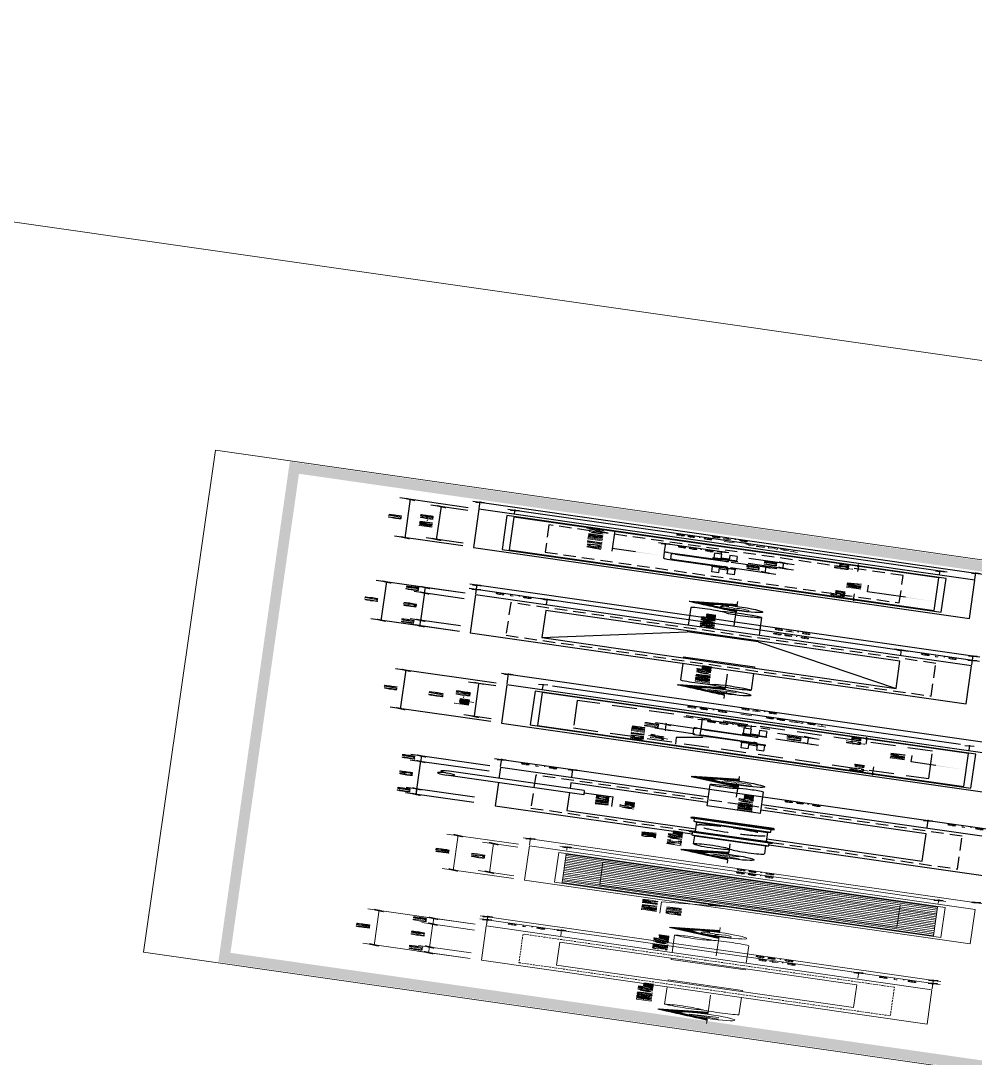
# Model space of a CAD drawing. Header units: millimetres. Extents: x -361192058 to 101130107379, y -14071650034 to 19218552450.
# Drawn here: x -134955 to -134428, y 42881 to 43453 of the extents above; entities that cross this region are included whole.
import ezdxf
from ezdxf.enums import TextEntityAlignment as Align

# ---------------------------------------------------------------- set-up
doc = ezdxf.new("R2010")
doc.units = ezdxf.units.MM
doc.header["$LTSCALE"] = 0.5
doc.linetypes.add('CENTER2', pattern=[28.575, 19.05, -3.175, 3.175, -3.175])
doc.linetypes.add('HIDDEN', pattern=[0.375, 0.25, -0.125])
for name, color, linetype in [('02', 2, 'Continuous'), ('DETALLHES_CAIXAS', 6, 'Continuous'), ('TXT_0', 7, 'Continuous'), ('TXT_1', 3, 'Continuous'), ('TXT_2', 6, 'Continuous')]:
    doc.layers.add(name, color=color, linetype=linetype)
doc.styles.add('ADITIVOCAD', font='ROMANS.shx')
doc.styles.add('ROMANS', font='romans', dxfattribs={"height": 0.1})
doc.styles.get("Standard").update_dxf_attribs({"font": 'txt.shx', "height": 0.12})

# ---------------------------------------------------------------- blocks, each defined once
blk = doc.blocks.new('*X233')
at = {"color": 0}
for p, q in [((101.5903, 65.4571), (101.9231, 65.79)), ((101.608, 65.4571), (101.9319, 65.7811)), ((101.6257, 65.4571), (101.9408, 65.7723)), ((101.6433, 65.4571), (101.9496, 65.7634)), ((101.661, 65.4571), (101.9585, 65.7546)), ((101.8472, 65.6257), (101.9673, 65.7458)), ((101.9444, 65.6399), (101.8572, 65.7271)), ((101.9661, 65.6359), (101.8661, 65.7359)), ((101.8744, 65.6352), (101.9761, 65.7369)), ((101.9925, 65.6272), (101.8749, 65.7448)), ((102.0352, 65.6022), (101.8837, 65.7536)), ((102.1979, 65.4571), (101.8926, 65.7625)), ((101.8965, 65.6396), (101.985, 65.7281)), ((102.2156, 65.4571), (101.9014, 65.7713)), ((102.2332, 65.4571), (101.9102, 65.7801)), ((102.2509, 65.4571), (101.9191, 65.789)), ((101.8274, 65.6155), (101.7865, 65.6564)), ((101.8388, 65.6217), (101.7954, 65.6652)), ((101.851, 65.6273), (101.8042, 65.674)), ((101.8638, 65.6321), (101.813, 65.6829)), ((101.8776, 65.636), (101.8219, 65.6917)), ((101.8923, 65.639), (101.8307, 65.7006)), ((101.9081, 65.6409), (101.8395, 65.7094)), ((101.9253, 65.6413), (101.8484, 65.7183)), ((101.9158, 65.6413), (101.9938, 65.7192)), ((101.9332, 65.641), (102.0026, 65.7104)), ((101.9492, 65.6393), (102.0115, 65.7015)), ((101.964, 65.6364), (102.0203, 65.6927)), ((101.9778, 65.6326), (102.0292, 65.6839)), ((101.9908, 65.6278), (102.038, 65.675)), ((102.003, 65.6224), (102.0468, 65.6662)), ((102.0145, 65.6162), (102.0557, 65.6573)), ((101.7586, 65.5429), (101.7158, 65.5856)), ((101.765, 65.5542), (101.7247, 65.5945)), ((101.7721, 65.5648), (101.7335, 65.6033)), ((101.7798, 65.5747), (101.7423, 65.6122)), ((101.7881, 65.5841), (101.7512, 65.621)), ((101.797, 65.5928), (101.76, 65.6298)), ((101.8065, 65.601), (101.7688, 65.6387)), ((101.8167, 65.6086), (101.7777, 65.6475)), ((102.0253, 65.6093), (102.0645, 65.6485)), ((102.0355, 65.6019), (102.0733, 65.6397)), ((102.0451, 65.5938), (102.0822, 65.6308)), ((102.0541, 65.5851), (102.091, 65.622)), ((102.0625, 65.5758), (102.0999, 65.6131)), ((102.0703, 65.5659), (102.1087, 65.6043)), ((102.0774, 65.5554), (102.1175, 65.5955)), ((102.0839, 65.5442), (102.1264, 65.5866)), ((101.7029, 65.4571), (101.6451, 65.5149)), ((101.7206, 65.4571), (101.654, 65.5238)), ((101.7374, 65.458), (101.6628, 65.5326)), ((101.7382, 65.4749), (101.6716, 65.5414)), ((101.6787, 65.4571), (101.753, 65.5315)), ((101.7404, 65.4904), (101.6805, 65.5503)), ((101.7436, 65.5048), (101.6893, 65.5591)), ((101.7478, 65.5183), (101.6981, 65.568)), ((101.7528, 65.531), (101.707, 65.5768)), ((102.1802, 65.4571), (102.0666, 65.5707)), ((102.0898, 65.5323), (102.1352, 65.5778)), ((102.1625, 65.4571), (102.0916, 65.5281)), ((102.0948, 65.5197), (102.144, 65.5689)), ((102.0991, 65.5063), (102.1529, 65.5601)), ((102.1025, 65.492), (102.1617, 65.5513)), ((102.1048, 65.4766), (102.1706, 65.5424)), ((102.1058, 65.46), (102.1794, 65.5336)), ((102.1206, 65.4571), (102.1882, 65.5247)), ((102.1383, 65.4571), (102.1971, 65.5159)), ((101.5968, 65.4571), (101.5921, 65.4619)), ((101.6145, 65.4571), (101.6009, 65.4707)), ((101.6322, 65.4571), (101.6098, 65.4796)), ((101.6499, 65.4571), (101.6186, 65.4884)), ((101.6675, 65.4571), (101.6274, 65.4972)), ((101.6852, 65.4571), (101.6363, 65.5061)), ((101.6964, 65.4571), (101.7435, 65.5043)), ((101.714, 65.4571), (101.7391, 65.4822)), ((101.7317, 65.4571), (101.7375, 65.4629)), ((102.1448, 65.4571), (102.1003, 65.5016)), ((102.1272, 65.4571), (102.1044, 65.4799)), ((102.1095, 65.4571), (102.1058, 65.4609)), ((102.156, 65.4571), (102.2059, 65.5071)), ((102.1737, 65.4571), (102.2147, 65.4982)), ((102.1913, 65.4571), (102.2236, 65.4894)), ((102.209, 65.4571), (102.2324, 65.4805)), ((102.2267, 65.4571), (102.2412, 65.4717)), ((102.2444, 65.4571), (102.2501, 65.4629))]:
    blk.add_line(p, q, dxfattribs=at)
blk = doc.blocks.new('ADS_DET_CG125L')
at = {"layer": 'DETALLHES_CAIXAS'}
for p, q in [((0.9894, 2.4707), (0.5654, 2.4707)), ((0.5654, 2.4707), (0.5654, 2.1934)), ((1.2654, 2.4707), (1.0644, 2.4707)), ((1.2654, 2.1782), (1.2654, 2.4707)), ((2.1094, 2.4281), (2.1094, 1.8281)), ((2.7094, 2.4281), (2.1094, 2.4281)), ((2.7094, 1.8281), (2.7094, 2.4281)), ((0.6654, 2.3707), (0.6654, 2.1894)), ((0.9894, 2.3707), (0.6654, 2.3707)), ((1.1654, 2.3707), (1.0644, 2.3707)), ((1.1654, 2.1782), (1.1654, 2.3707)), ((1.1654, 1.8707), (1.1654, 2.1032)), ((1.2654, 1.7707), (1.2654, 2.1032)), ((0.5654, 2.0854), (0.5654, 1.7707)), ((0.6654, 2.0894), (0.6654, 1.8707)), ((0.6654, 1.8707), (1.1654, 1.8707)), ((2.1094, 1.8281), (2.7094, 1.8281))]:
    blk.add_line(p, q, dxfattribs=at)
at = {"layer": 'TXT_0', "linetype": 'ByBlock'}
for p, q in [((2.0594, 2.4931), (2.0594, 2.6349)), ((2.7594, 2.4931), (2.7594, 2.6349)), ((2.0494, 2.6199), (2.7694, 2.6199)), ((0.5654, 2.5007), (0.5654, 2.5967)), ((0.6654, 2.5007), (0.6654, 2.5967)), ((0.6654, 2.5007), (0.6654, 2.5967)), ((1.1654, 2.4857), (1.1654, 2.5967)), ((1.1654, 2.4857), (1.1654, 2.5967)), ((1.2654, 2.4857), (1.2654, 2.5967)), ((0.5554, 2.5817), (0.6754, 2.5817)), ((0.6554, 2.5817), (1.1754, 2.5817)), ((1.1554, 2.5817), (1.2754, 2.5817)), ((2.1094, 2.4931), (2.1094, 2.5318)), ((2.7094, 2.4931), (2.7094, 2.5318)), ((2.1159, 2.5233), (2.1029, 2.5103)), ((2.1224, 2.5168), (2.6964, 2.5168)), ((2.7029, 2.5103), (2.7159, 2.5233)), ((2.9495, 1.7681), (2.9495, 2.4881)), ((1.2804, 2.4707), (1.4188, 2.4707)), ((1.4038, 2.3607), (1.4038, 2.4807)), ((2.7744, 2.4781), (2.9645, 2.4781)), ((2.7744, 2.4281), (2.8655, 2.4281)), ((2.857, 2.4216), (2.844, 2.4346)), ((2.8505, 1.8411), (2.8505, 2.4151)), ((1.2804, 2.3707), (1.4188, 2.3707)), ((1.2804, 2.3707), (1.4188, 2.3707)), ((1.4038, 1.8607), (1.4038, 2.3807)), ((2.3527, 2.2442), (2.3657, 2.2572)), ((2.3592, 2.2092), (2.3592, 2.2657)), ((2.4657, 2.2572), (2.4527, 2.2442)), ((2.4592, 2.2079), (2.4592, 2.2657)), ((2.3462, 2.2507), (2.3332, 2.2507)), ((2.3592, 2.2507), (2.4592, 2.2507)), ((2.4722, 2.2507), (2.4852, 2.2507)), ((2.6394, 2.2147), (2.6394, 2.2277)), ((2.4583, 2.2017), (2.6544, 2.2017)), ((2.6329, 2.2082), (2.6459, 2.1952)), ((2.6394, 2.1327), (2.6394, 2.2017)), ((2.6459, 2.1262), (2.6329, 2.1392)), ((2.6016, 2.1327), (2.6544, 2.1327)), ((2.6394, 2.1197), (2.6394, 2.1067)), ((2.4792, 2.0969), (2.4792, 2.0367)), ((2.5875, 2.0957), (2.5875, 2.0367)), ((2.4857, 2.0582), (2.4727, 2.0452)), ((2.4922, 2.0517), (2.5745, 2.0517)), ((2.581, 2.0452), (2.594, 2.0582)), ((2.6851, 1.9716), (2.6152, 1.9716)), ((2.6971, 1.9716), (2.6851, 1.9716)), ((2.7314, 1.9716), (2.7434, 1.9716)), ((2.0871, 1.9562), (2.0751, 1.9562)), ((2.1214, 1.9562), (2.2301, 1.9562)), ((2.2301, 1.9562), (2.2278, 1.9562)), ((1.4038, 1.7607), (1.4038, 1.8807)), ((1.2804, 1.8707), (1.4188, 1.8707)), ((1.2804, 1.8707), (1.4188, 1.8707)), ((2.844, 1.8346), (2.857, 1.8216)), ((2.7744, 1.8281), (2.8655, 1.8281))]:
    blk.add_line(p, q, dxfattribs=at)
at = {"layer": 'TXT_0'}
for p, q in [((0.5654, 2.5817), (0.6654, 2.5817)), ((0.9894, 2.3506), (0.9894, 2.544)), ((1.0644, 2.3506), (1.0644, 2.544)), ((2.0594, 2.4781), (2.0594, 1.7781)), ((2.7594, 2.4781), (2.0594, 2.4781)), ((2.7594, 1.7781), (2.7594, 2.4781)), ((2.0994, 2.4381), (2.0994, 1.8181)), ((2.7194, 2.4381), (2.0994, 2.4381)), ((2.7194, 1.8181), (2.7194, 2.4381)), ((1.0644, 2.3506), (0.9894, 2.3506)), ((1.025, 2.3506), (1.025, 2.3098)), ((0.851, 2.3097), (1.025, 2.3098)), ((2.2487, 2.2342), (2.1292, 2.2342)), ((2.3169, 2.1977), (2.2487, 2.2342)), ((2.3542, 2.2117), (2.4642, 2.2117)), ((2.3492, 2.2067), (2.3492, 2.1367)), ((2.3592, 2.1967), (2.3592, 2.1267)), ((2.3642, 2.2017), (2.4542, 2.2017)), ((2.4592, 2.1967), (2.4592, 2.1267)), ((2.4692, 2.2067), (2.4692, 2.1367)), ((0.5484, 2.1934), (0.5484, 2.0854)), ((0.7963, 2.1934), (0.7963, 2.0854)), ((1.1059, 2.1782), (1.4959, 2.1782)), ((1.1059, 2.1032), (1.1059, 2.1782)), ((2.3292, 2.1437), (2.3392, 2.1437)), ((2.3292, 2.1097), (2.3292, 2.1437)), ((2.3392, 2.1097), (2.3392, 2.1437)), ((2.4892, 2.1437), (2.4792, 2.1437)), ((2.4792, 2.1097), (2.4792, 2.1437)), ((2.4892, 2.1097), (2.4892, 2.1437)), ((2.3092, 2.1317), (2.3092, 2.1217)), ((2.3092, 2.1317), (2.3292, 2.1317)), ((2.3392, 2.1317), (2.3442, 2.1317)), ((2.4742, 2.1317), (2.4792, 2.1317)), ((2.5092, 2.1317), (2.4892, 2.1317)), ((2.5092, 2.1317), (2.5092, 2.1217)), ((2.3092, 2.1217), (2.3292, 2.1217)), ((2.3292, 2.1097), (2.3392, 2.1097)), ((2.3392, 2.1217), (2.3542, 2.1217)), ((2.4642, 2.1217), (2.4792, 2.1217)), ((2.4892, 2.1097), (2.4792, 2.1097)), ((2.5092, 2.1217), (2.4892, 2.1217)), ((1.1059, 2.1032), (1.4959, 2.1032)), ((2.4127, 1.8706), (2.4132, 1.9054)), ((2.4132, 1.9054), (2.5329, 1.9054)), ((2.0994, 1.8181), (2.7194, 1.8181))]:
    blk.add_line(p, q, dxfattribs=at)
at = {"layer": 'TXT_0', "linetype": 'HIDDEN', "ltscale": 0.5}
for p, q in [((0.6154, 2.4207), (0.6154, 1.8207)), ((1.2154, 2.4207), (0.6154, 2.4207)), ((1.2154, 1.8207), (1.2154, 2.4207)), ((0.6154, 1.8207), (1.2154, 1.8207))]:
    blk.add_line(p, q, dxfattribs=at)
at = {"layer": 'TXT_0', "linetype": 'HIDDEN'}
for p, q in [((2.1594, 2.3781), (2.1594, 1.8781)), ((2.6594, 2.3781), (2.1594, 2.3781)), ((2.6594, 1.8781), (2.6594, 2.3781)), ((2.229, 2.1327), (2.229, 2.1427)), ((2.229, 2.1427), (2.3292, 2.1427)), ((2.5875, 2.1427), (2.4892, 2.1427)), ((2.5875, 2.1327), (2.5875, 2.1427)), ((2.229, 2.1327), (2.3292, 2.1327)), ((2.5875, 2.1327), (2.4892, 2.1327)), ((2.229, 2.1107), (2.229, 2.1207)), ((2.229, 2.1207), (2.3292, 2.1207)), ((2.229, 2.1107), (2.3292, 2.1107)), ((2.5875, 2.1207), (2.4892, 2.1207)), ((2.5875, 2.1107), (2.4892, 2.1107)), ((2.5875, 2.1107), (2.5875, 2.1207)), ((2.1594, 1.8781), (2.6594, 1.8781))]:
    blk.add_line(p, q, dxfattribs=at)
at = {"layer": 'TXT_0', "linetype": 'ByBlock', "const_width": 0.00195}
for points in [[(2.0659, 2.6264), (2.0529, 2.6134)], [(2.7529, 2.6134), (2.7659, 2.6264)], [(0.5719, 2.5882), (0.5589, 2.5752)], [(0.6719, 2.5882), (0.6589, 2.5752)], [(0.6589, 2.5752), (0.6719, 2.5882)], [(1.1589, 2.5752), (1.1719, 2.5882)], [(1.1719, 2.5882), (1.1589, 2.5752)], [(1.2589, 2.5752), (1.2719, 2.5882)], [(2.956, 2.4716), (2.943, 2.4846)], [(1.4103, 2.4642), (1.3973, 2.4772)], [(1.4103, 2.3642), (1.3973, 2.3772)], [(1.3973, 2.3772), (1.4103, 2.3642)], [(1.3973, 1.8772), (1.4103, 1.8642)], [(1.4103, 1.8642), (1.3973, 1.8772)]]:
    blk.add_lwpolyline(points, dxfattribs=at)
at = {"layer": 'TXT_0'}
for points in [[(0.6059, 2.0806), (0.6069, 2.0806, 0.414214), (0.6114, 2.0851), (0.6114, 2.194, 0.414214), (0.6069, 2.1985), (0.6059, 2.1985, 0.414214), (0.6014, 2.194), (0.6014, 2.0851, 0.414214)], [(0.8538, 2.0806), (0.8548, 2.0806, 0.414214), (0.8593, 2.0851), (0.8593, 2.194, 0.414214), (0.8548, 2.1985), (0.8538, 2.1985, 0.414214), (0.8493, 2.194), (0.8493, 2.0851, 0.414214)]]:
    blk.add_lwpolyline(points, format="xyb", close=True, dxfattribs=at)
for points in [[(0.8593, 2.1964), (0.8733, 2.1964), (0.8733, 2.0824), (0.8593, 2.0824)], [(0.3915, 2.1894), (0.5383, 2.1894)], [(0.6014, 2.1934), (0.5484, 2.1934), (0.5383, 2.1894), (0.5383, 2.0894), (0.5484, 2.0854), (0.6014, 2.0854)], [(0.6114, 2.1914), (0.6204, 2.1914), (0.6204, 2.0874), (0.6114, 2.0874)], [(0.6204, 2.1894), (0.7861, 2.1894)], [(0.8493, 2.1934), (0.7963, 2.1934), (0.7861, 2.1894), (0.7861, 2.0894), (0.7963, 2.0854), (0.8493, 2.0854)], [(0.8593, 2.1914), (0.8683, 2.1914), (0.8683, 2.0874), (0.8593, 2.0874)], [(0.8593, 2.1864), (0.8633, 2.1864), (0.8633, 2.0924), (0.8593, 2.0924)], [(0.3915, 2.0894), (0.5383, 2.0894)], [(0.6204, 2.0894), (0.7901, 2.0894)]]:
    blk.add_lwpolyline(points, dxfattribs=at)
at = {"layer": 'TXT_0', "linetype": 'HIDDEN'}
blk.add_circle((0.7288, 2.1394), 0.05, dxfattribs=at)
at = {"layer": 'TXT_0'}
for centre, radius, start, end in [((1.0084, 2.5366), 0.0202, 23.2479, 160.1992), ((1.0087, 2.5542), 0.0218, 207.9019, 326.9301), ((1.0457, 2.5301), 0.0224, 33.0699, 146.9301), ((2.3542, 2.2067), 0.005, 90, 180), ((2.4642, 2.2067), 0.005, 360, 90), ((2.3642, 2.1967), 0.005, 90, 180), ((2.4542, 2.1967), 0.005, 0, 90), ((0.3924, 2.1635), 0.0259, 91.971, 261.4768), ((0.3796, 2.1642), 0.0279, 288.8635, 64.5843), ((1.5061, 2.1589), 0.0218, 117.9019, 236.9301), ((1.4885, 2.1592), 0.0202, 293.2479, 70.1992), ((1.482, 2.1219), 0.0224, 303.0699, 56.9301), ((0.3967, 2.114), 0.0251, 108.8635, 258.1185), ((2.3442, 2.1367), 0.005, 270, 0), ((2.3542, 2.1267), 0.005, 270, 0), ((2.4642, 2.1267), 0.005, 180, 270), ((2.4742, 2.1367), 0.005, 180, 270)]:
    blk.add_arc(centre, radius, start, end, dxfattribs=at)
for points in [[(2.3165, 2.2055), (2.31, 2.1939), (2.3481, 2.18)], [(2.4194, 1.8706), (2.4061, 1.8707), (2.4123, 1.8306)]]:
    blk.add_solid(points, dxfattribs=at)
at = {"layer": 'TXT_0', "linetype": 'ByBlock'}
for points in [[(2.6974, 1.9736), (2.6974, 1.9696), (2.7094, 1.9716)], [(2.7314, 1.9736), (2.7314, 1.9696), (2.7194, 1.9716)], [(2.0871, 1.9582), (2.0871, 1.9542), (2.0991, 1.9562)], [(2.1214, 1.9582), (2.1214, 1.9542), (2.1094, 1.9562)]]:
    blk.add_solid(points, dxfattribs=at)
at = {"layer": 'TXT_1'}
for p, q in [((0.1905, 2.1393), (0.2573, 2.2061)), ((0.2573, 2.2061), (0.3242, 2.1393)), ((1.5917, 2.2061), (1.5248, 2.1393)), ((0.1905, 2.1393), (0.2205, 2.1393)), ((0.2942, 2.1393), (0.3242, 2.1393)), ((1.5548, 2.1393), (1.5248, 2.1393)), ((1.6585, 2.1393), (1.6285, 2.1393))]:
    blk.add_line(p, q, dxfattribs=at)
for centre in [(0.2573, 2.1393), (1.5917, 2.1393)]:
    blk.add_circle(centre, 0.0368, dxfattribs=at)
at = {"layer": 'TXT_2', "linetype": 'CENTER2'}
for p, q in [((0.1905, 2.1393), (0.1336, 2.1393)), ((0.4847, 2.1393), (0.3242, 2.1393)), ((1.3367, 2.1393), (1.5248, 2.1393)), ((1.6585, 2.1393), (1.7154, 2.1393))]:
    blk.add_line(p, q, dxfattribs=at)
at = {"layer": 'TXT_1'}
for p, xscale, yscale, zscale in [((-20.127, -10.9522), 0.2000000000000028, 0.2000000000000028, 0.2000000000000028), ((21.976, -10.9522), -0.2000000000000028, 0.2, 0.2)]:
    blk.add_blockref('*X233', p, dxfattribs=dict(at, xscale=xscale, yscale=yscale, zscale=zscale))
at = {"layer": 'TXT_0', "style": 'ROMANS'}
for s, p in [('0.70', (2.3794, 2.6289)), ('0.10', (0.5854, 2.5907)), ('0.50', (0.8854, 2.5907)), ('0.10', (1.1854, 2.5907))]:
    blk.add_text(s, height=0.018, dxfattribs=at).set_placement(p)
at = {"layer": 'TXT_0', "linetype": 'ByBlock', "style": 'ROMANS'}
for s, p in [('0.70', (2.4094, 2.574)), ('Tampa - 0.60', (2.4094, 2.5368)), ('0.10', (2.4092, 2.2707)), ('0.10', (2.5334, 2.0717))]:
    blk.add_text(s, height=0.02, dxfattribs=at).set_placement(p, align=Align.MIDDLE_CENTER)
at = {"layer": 'TXT_0', "style": 'ROMANS'}
for s, p in [('0.10', (1.3948, 2.3907)), ('0.70', (2.9405, 2.0981)), ('0.50', (1.3948, 2.02)), ('0.10', (1.3948, 1.7907))]:
    blk.add_text(s, height=0.018, rotation=90, dxfattribs=at).set_placement(p)
for s, height, p in [('VENTILACAO', 0.018, (0.8528, 2.324)), ('%%C75mm', 0.02, (0.8549, 2.2885)), ('ALCA DE FERRO ', 0.018, (2.118, 2.2883)), (' 3/8"', 0.018, (2.1607, 2.2607)), ('SAIDA ', 0.02, (0.3955, 2.253)), ('P.V.C. %%C100mm', 0.02, (0.3212, 2.2164)), ('ENTRADA %%C75mm', 0.02, (1.112, 2.1256)), ('TAMPA', 0.02, (2.4272, 1.9251))]:
    blk.add_text(s, height=height, dxfattribs=at).set_placement(p, align=Align.MIDDLE_LEFT)
at = {"layer": 'TXT_0', "linetype": 'ByBlock', "style": 'ROMANS'}
for s, p in [('Tampa - 0.60', (2.8305, 2.1281)), ('0.08', (2.6194, 2.1672))]:
    blk.add_text(s, height=0.02, rotation=90, dxfattribs=at).set_placement(p, align=Align.MIDDLE_CENTER)
for p in [(2.6461, 1.9859), (2.1748, 1.9762)]:
    blk.add_text('0,5 cm', height=0.02, dxfattribs=at).set_placement(p, align=Align.MIDDLE)
at = {"layer": 'TXT_1', "style": 'ADITIVOCAD'}
for s, p in [('A', (0.2585, 2.1438)), ("B'", (1.594, 2.1415))]:
    blk.add_text(s, height=0.04, dxfattribs=at).set_placement(p, align=Align.MIDDLE)
blk = doc.blocks.new('*X135')
at = {"color": 0}
for p, q in [((101.5903, 65.4571), (101.9231, 65.79)), ((102.2509, 65.4571), (101.9191, 65.789)), ((101.608, 65.4571), (101.9319, 65.7811)), ((101.6257, 65.4571), (101.9408, 65.7723)), ((101.6433, 65.4571), (101.9496, 65.7634)), ((101.661, 65.4571), (101.9585, 65.7546)), ((101.8472, 65.6257), (101.9673, 65.7458)), ((101.9253, 65.6413), (101.8484, 65.7183)), ((101.9444, 65.6399), (101.8572, 65.7271)), ((101.9661, 65.6359), (101.8661, 65.7359)), ((101.8744, 65.6352), (101.9761, 65.7369)), ((101.9925, 65.6272), (101.8749, 65.7448)), ((102.0352, 65.6022), (101.8837, 65.7536)), ((102.1979, 65.4571), (101.8926, 65.7625)), ((101.8965, 65.6396), (101.985, 65.7281)), ((102.2156, 65.4571), (101.9014, 65.7713)), ((102.2332, 65.4571), (101.9102, 65.7801)), ((101.9158, 65.6413), (101.9938, 65.7192)), ((101.8167, 65.6086), (101.7777, 65.6475)), ((101.8274, 65.6155), (101.7865, 65.6564)), ((101.8388, 65.6217), (101.7954, 65.6652)), ((101.851, 65.6273), (101.8042, 65.674)), ((101.8638, 65.6321), (101.813, 65.6829)), ((101.8776, 65.636), (101.8219, 65.6917)), ((101.8923, 65.639), (101.8307, 65.7006)), ((101.9081, 65.6409), (101.8395, 65.7094)), ((101.9332, 65.641), (102.0026, 65.7104)), ((101.9492, 65.6393), (102.0115, 65.7015)), ((101.964, 65.6364), (102.0203, 65.6927)), ((101.9778, 65.6326), (102.0292, 65.6839)), ((101.9908, 65.6278), (102.038, 65.675)), ((102.003, 65.6224), (102.0468, 65.6662)), ((102.0145, 65.6162), (102.0557, 65.6573)), ((102.0253, 65.6093), (102.0645, 65.6485)), ((101.7528, 65.531), (101.707, 65.5768)), ((101.7586, 65.5429), (101.7158, 65.5856)), ((101.765, 65.5542), (101.7247, 65.5945)), ((101.7721, 65.5648), (101.7335, 65.6033)), ((101.7798, 65.5747), (101.7423, 65.6122)), ((101.7881, 65.5841), (101.7512, 65.621)), ((101.797, 65.5928), (101.76, 65.6298)), ((101.8065, 65.601), (101.7688, 65.6387)), ((102.0355, 65.6019), (102.0733, 65.6397)), ((102.0451, 65.5938), (102.0822, 65.6308)), ((102.0541, 65.5851), (102.091, 65.622)), ((102.0625, 65.5758), (102.0999, 65.6131)), ((102.1802, 65.4571), (102.0666, 65.5707)), ((102.0703, 65.5659), (102.1087, 65.6043)), ((102.0774, 65.5554), (102.1175, 65.5955)), ((102.0839, 65.5442), (102.1264, 65.5866)), ((102.0898, 65.5323), (102.1352, 65.5778)), ((101.6675, 65.4571), (101.6274, 65.4972)), ((101.6852, 65.4571), (101.6363, 65.5061)), ((101.7029, 65.4571), (101.6451, 65.5149)), ((101.7206, 65.4571), (101.654, 65.5238)), ((101.7374, 65.458), (101.6628, 65.5326)), ((101.7382, 65.4749), (101.6716, 65.5414)), ((101.6787, 65.4571), (101.753, 65.5315)), ((101.7404, 65.4904), (101.6805, 65.5503)), ((101.7436, 65.5048), (101.6893, 65.5591)), ((101.6964, 65.4571), (101.7435, 65.5043)), ((101.7478, 65.5183), (101.6981, 65.568)), ((102.1625, 65.4571), (102.0916, 65.5281)), ((102.0948, 65.5197), (102.144, 65.5689)), ((102.0991, 65.5063), (102.1529, 65.5601)), ((102.1448, 65.4571), (102.1003, 65.5016)), ((102.1025, 65.492), (102.1617, 65.5513)), ((102.1048, 65.4766), (102.1706, 65.5424)), ((102.1058, 65.46), (102.1794, 65.5336)), ((102.1206, 65.4571), (102.1882, 65.5247)), ((102.1383, 65.4571), (102.1971, 65.5159)), ((102.156, 65.4571), (102.2059, 65.5071)), ((102.1737, 65.4571), (102.2147, 65.4982)), ((101.5968, 65.4571), (101.5921, 65.4619)), ((101.6145, 65.4571), (101.6009, 65.4707)), ((101.6322, 65.4571), (101.6098, 65.4796)), ((101.6499, 65.4571), (101.6186, 65.4884)), ((101.714, 65.4571), (101.7391, 65.4822)), ((101.7317, 65.4571), (101.7375, 65.4629)), ((102.1272, 65.4571), (102.1044, 65.4799)), ((102.1095, 65.4571), (102.1058, 65.4609)), ((102.1913, 65.4571), (102.2236, 65.4894)), ((102.209, 65.4571), (102.2324, 65.4805)), ((102.2267, 65.4571), (102.2412, 65.4717)), ((102.2444, 65.4571), (102.2501, 65.4629))]:
    blk.add_line(p, q, dxfattribs=at)
blk = doc.blocks.new('ADS_DET_CP50')
at = {"layer": 'DETALLHES_CAIXAS'}
for p, q in [((0.5947, 2.6505), (0.5947, 1.9505)), ((1.2947, 2.6505), (0.5947, 2.6505)), ((1.2947, 1.9505), (1.2947, 2.6505)), ((2.1878, 2.6129), (2.1878, 2.0129)), ((2.7878, 2.6129), (2.1878, 2.6129)), ((2.7878, 2.0129), (2.7878, 2.6129)), ((0.6947, 2.5505), (0.6947, 2.0505)), ((1.1947, 2.5505), (0.6947, 2.5505)), ((1.1947, 2.0505), (1.1947, 2.5505)), ((0.6947, 2.0505), (1.1947, 2.0505)), ((2.1878, 2.0129), (2.7878, 2.0129)), ((0.5947, 1.9505), (1.2947, 1.9505))]:
    blk.add_line(p, q, dxfattribs=at)
at = {"layer": 'TXT_0', "linetype": 'ByBlock'}
for p, q in [((0.5947, 2.6655), (0.5947, 2.7909)), ((1.2947, 2.6655), (1.2947, 2.7909)), ((0.5847, 2.7759), (1.3047, 2.7759)), ((2.1378, 2.6779), (2.1378, 2.7744)), ((2.8378, 2.6779), (2.8378, 2.7744)), ((2.1278, 2.7594), (2.8478, 2.7594)), ((0.5947, 2.6655), (0.5947, 2.7363)), ((0.6947, 2.6655), (0.6947, 2.7363)), ((0.6947, 2.6655), (0.6947, 2.7363)), ((1.1947, 2.6655), (1.1947, 2.7363)), ((1.1947, 2.6655), (1.1947, 2.7363)), ((1.2947, 2.6655), (1.2947, 2.7363)), ((2.1878, 2.6779), (2.1878, 2.7303)), ((2.7878, 2.6779), (2.7878, 2.7303)), ((0.5847, 2.7213), (0.7047, 2.7213)), ((0.6847, 2.7213), (1.2047, 2.7213)), ((1.1847, 2.7213), (1.3047, 2.7213)), ((2.1778, 2.7153), (2.7978, 2.7153)), ((2.964, 1.9529), (2.964, 2.6729)), ((1.3907, 2.5405), (1.3907, 2.6605)), ((1.4684, 1.9405), (1.4684, 2.6605)), ((2.8528, 2.6629), (2.979, 2.6629)), ((1.3097, 2.6505), (1.4057, 2.6505)), ((1.3097, 2.6505), (1.4834, 2.6505)), ((2.9088, 2.0029), (2.9088, 2.6229)), ((2.8528, 2.6129), (2.9238, 2.6129)), ((1.3097, 2.5505), (1.4057, 2.5505)), ((1.3097, 2.5505), (1.4057, 2.5505)), ((1.3907, 2.0405), (1.3907, 2.5605)), ((2.6959, 2.3085), (2.6959, 2.4078)), ((2.5593, 2.3978), (2.7109, 2.3978)), ((2.6467, 2.3185), (2.7109, 2.3185)), ((2.4385, 2.3035), (2.4385, 2.2392)), ((2.5369, 2.3035), (2.5369, 2.2392)), ((2.5609, 2.28), (2.5609, 2.2157)), ((2.6559, 2.28), (2.6559, 2.2157)), ((2.4285, 2.2542), (2.5469, 2.2542)), ((2.5509, 2.2307), (2.6659, 2.2307)), ((2.1656, 2.1267), (2.1536, 2.1267)), ((2.1998, 2.1267), (2.2118, 2.1267)), ((2.2118, 2.1267), (2.2818, 2.1267)), ((2.7636, 2.1267), (2.6936, 2.1267)), ((2.7756, 2.1267), (2.7636, 2.1267)), ((2.8098, 2.1267), (2.8218, 2.1267)), ((1.3907, 1.9405), (1.3907, 2.0605)), ((1.3097, 2.0505), (1.4057, 2.0505)), ((1.3097, 2.0505), (1.4057, 2.0505)), ((2.8528, 2.0129), (2.9238, 2.0129)), ((2.8528, 1.9629), (2.979, 1.9629)), ((1.3097, 1.9505), (1.4057, 1.9505)), ((1.3097, 1.9505), (1.4834, 1.9505))]:
    blk.add_line(p, q, dxfattribs=at)
at = {"layer": 'TXT_0'}
for p, q in [((2.1378, 2.6629), (2.1378, 1.9629)), ((2.8378, 2.6629), (2.1378, 2.6629)), ((2.8378, 1.9629), (2.8378, 2.6629)), ((2.1778, 2.6229), (2.1778, 2.0029)), ((2.7978, 2.6229), (2.1778, 2.6229)), ((2.7978, 2.0029), (2.7978, 2.6229)), ((0.6947, 2.5505), (1.1747, 2.3505)), ((2.8057, 2.4707), (2.4262, 2.4707)), ((2.4771, 2.438), (2.4777, 2.4707)), ((2.4278, 2.3925), (2.4278, 2.3225)), ((2.4328, 2.3975), (2.5428, 2.3975)), ((2.5478, 2.3925), (2.5478, 2.3225)), ((2.4378, 2.3825), (2.4378, 2.3125)), ((2.4428, 2.3875), (2.5328, 2.3875)), ((2.5378, 2.3825), (2.5378, 2.3125)), ((0.5947, 2.3505), (0.2904, 2.3505)), ((0.7147, 2.3505), (0.6947, 2.3505)), ((0.7147, 2.3505), (0.7147, 2.2505)), ((1.1747, 2.2505), (1.1747, 2.3505)), ((1.1947, 2.3505), (1.1747, 2.3505)), ((1.621, 2.3505), (1.2947, 2.3505)), ((2.4078, 2.3295), (2.4178, 2.3295)), ((2.4078, 2.2955), (2.4078, 2.3295)), ((2.4178, 2.2955), (2.4178, 2.3295)), ((2.5678, 2.3295), (2.5578, 2.3295)), ((2.5578, 2.2955), (2.5578, 2.3295)), ((2.5678, 2.2955), (2.5678, 2.3295)), ((2.3878, 2.3175), (2.4078, 2.3175)), ((2.3878, 2.3175), (2.3878, 2.3075)), ((2.3878, 2.3075), (2.4078, 2.3075)), ((2.4178, 2.3175), (2.4228, 2.3175)), ((2.4178, 2.3075), (2.4328, 2.3075)), ((2.5428, 2.3075), (2.5578, 2.3075)), ((2.5528, 2.3175), (2.5578, 2.3175)), ((2.5878, 2.3175), (2.5678, 2.3175)), ((2.5878, 2.3075), (2.5678, 2.3075)), ((2.5878, 2.3175), (2.5878, 2.3075)), ((2.4078, 2.2955), (2.4178, 2.2955)), ((2.5678, 2.2955), (2.5578, 2.2955)), ((0.5947, 2.2505), (0.2904, 2.2505)), ((1.1747, 2.2505), (0.6947, 2.0505)), ((0.7147, 2.2505), (0.6947, 2.2505)), ((0.7147, 2.2505), (0.6947, 2.2505)), ((1.1947, 2.2505), (1.1747, 2.2505)), ((1.1947, 2.2505), (1.1747, 2.2505)), ((1.4947, 2.2505), (1.2947, 2.2505)), ((1.621, 2.2505), (1.2947, 2.2505)), ((2.3534, 2.0554), (2.354, 2.1091)), ((2.354, 2.1091), (2.4736, 2.1091)), ((2.1778, 2.0029), (2.7978, 2.0029)), ((2.1378, 1.9629), (2.8378, 1.9629))]:
    blk.add_line(p, q, dxfattribs=at)
at = {"layer": 'TXT_0', "linetype": 'HIDDEN', "ltscale": 0.5}
for p, q in [((0.6447, 2.6005), (0.6447, 2.0005)), ((1.2447, 2.6005), (0.6447, 2.6005)), ((1.2447, 2.0005), (1.2447, 2.6005)), ((2.2378, 2.5629), (2.2378, 2.0629)), ((2.7378, 2.5629), (2.2378, 2.5629)), ((2.7378, 2.0629), (2.7378, 2.5629)), ((2.2378, 2.0629), (2.7378, 2.0629)), ((0.6447, 2.0005), (1.2447, 2.0005))]:
    blk.add_line(p, q, dxfattribs=at)
at = {"layer": 'TXT_0', "linetype": 'HIDDEN'}
for p, q in [((2.3145, 2.3285), (2.4078, 2.3285)), ((2.3145, 2.3185), (2.3145, 2.3285)), ((2.3145, 2.3185), (2.4078, 2.3185)), ((2.6559, 2.3285), (2.5678, 2.3285)), ((2.6559, 2.3185), (2.5678, 2.3185)), ((2.6559, 2.3185), (2.6559, 2.3285)), ((2.3145, 2.3065), (2.4078, 2.3065)), ((2.3145, 2.2965), (2.3145, 2.3065)), ((2.6559, 2.3065), (2.5678, 2.3065)), ((2.6559, 2.2965), (2.6559, 2.3065)), ((2.3145, 2.2965), (2.4078, 2.2965)), ((2.6559, 2.2965), (2.5678, 2.2965))]:
    blk.add_line(p, q, dxfattribs=at)
at = {"layer": 'TXT_0', "linetype": 'ByBlock', "const_width": 0.00195}
for points in [[(0.6012, 2.7824), (0.5882, 2.7694)], [(1.2882, 2.7694), (1.3012, 2.7824)], [(2.1443, 2.7659), (2.1313, 2.7529)], [(2.8313, 2.7529), (2.8443, 2.7659)], [(0.6012, 2.7278), (0.5882, 2.7148)], [(0.7012, 2.7278), (0.6882, 2.7148)], [(0.6882, 2.7148), (0.7012, 2.7278)], [(1.2012, 2.7278), (1.1882, 2.7148)], [(1.1882, 2.7148), (1.2012, 2.7278)], [(1.2882, 2.7148), (1.3012, 2.7278)], [(2.1943, 2.7218), (2.1813, 2.7088)], [(2.7813, 2.7088), (2.7943, 2.7218)], [(2.9705, 2.6564), (2.9575, 2.6694)], [(1.3972, 2.644), (1.3842, 2.657)], [(1.4749, 2.644), (1.4619, 2.657)], [(2.9153, 2.6064), (2.9023, 2.6194)], [(1.3972, 2.544), (1.3842, 2.557)], [(1.3842, 2.557), (1.3972, 2.544)], [(2.7024, 2.3913), (2.6894, 2.4043)], [(2.6894, 2.325), (2.7024, 2.312)], [(2.445, 2.2607), (2.432, 2.2477)], [(2.5304, 2.2477), (2.5434, 2.2607)], [(2.5674, 2.2372), (2.5544, 2.2242)], [(2.6494, 2.2242), (2.6624, 2.2372)], [(1.3972, 2.044), (1.3842, 2.057)], [(1.3842, 2.057), (1.3972, 2.044)], [(2.9023, 2.0194), (2.9153, 2.0064)], [(1.3842, 1.957), (1.3972, 1.944)], [(1.4619, 1.957), (1.4749, 1.944)], [(2.9575, 1.9694), (2.9705, 1.9564)]]:
    blk.add_lwpolyline(points, dxfattribs=at)
at = {"layer": 'TXT_0'}
for centre, radius, start, end in [((2.4328, 2.3925), 0.005, 90, 180), ((2.5428, 2.3925), 0.005, 360, 90), ((2.4428, 2.3825), 0.005, 90, 180), ((2.5328, 2.3825), 0.005, 0, 90), ((0.3106, 2.3286), 0.0298, 132.6603, 251.2033), ((1.6021, 2.3279), 0.0295, 290.4466, 49.9922), ((2.4228, 2.3225), 0.005, 270, 0), ((2.5528, 2.3225), 0.005, 180, 270), ((0.3133, 2.2801), 0.0374, 130.9913, 232.2116), ((1.5919, 2.2812), 0.0423, 313.4644, 40.1693), ((2.4328, 2.3125), 0.005, 270, 0), ((2.5428, 2.3125), 0.005, 180, 270), ((0.2647, 2.282), 0.0407, 309.1833, 26.8075), ((1.6342, 2.2784), 0.0309, 134.9178, 244.8159)]:
    blk.add_arc(centre, radius, start, end, dxfattribs=at)
for points in [[(2.4838, 2.4379), (2.4705, 2.438), (2.4768, 2.398)], [(2.3601, 2.0554), (2.3468, 2.0555), (2.3531, 2.0154)]]:
    blk.add_solid(points, dxfattribs=at)
at = {"layer": 'TXT_0', "linetype": 'ByBlock'}
for points in [[(2.1656, 2.1287), (2.1656, 2.1247), (2.1776, 2.1267)], [(2.1998, 2.1287), (2.1998, 2.1247), (2.1878, 2.1267)], [(2.7758, 2.1287), (2.7758, 2.1247), (2.7878, 2.1267)], [(2.8098, 2.1287), (2.8098, 2.1247), (2.7978, 2.1267)]]:
    blk.add_solid(points, dxfattribs=at)
at = {"layer": 'TXT_1'}
for p, q in [((0.1284, 2.2867), (0.1952, 2.3536)), ((0.1952, 2.3536), (0.2621, 2.2867)), ((1.7879, 2.2867), (1.721, 2.3536)), ((0.1284, 2.2867), (0.1584, 2.2867)), ((0.2321, 2.2867), (0.2621, 2.2867)), ((1.6842, 2.2867), (1.6542, 2.2867)), ((1.7879, 2.2867), (1.7579, 2.2867))]:
    blk.add_line(p, q, dxfattribs=at)
for centre in [(0.1952, 2.2867), (1.721, 2.2867)]:
    blk.add_circle(centre, 0.0368, dxfattribs=at)
at = {"layer": 'TXT_2', "linetype": 'CENTER2'}
for p, q in [((0.1284, 2.2867), (0.0715, 2.2867)), ((0.5178, 2.2867), (0.2621, 2.2867)), ((1.3984, 2.2867), (1.6542, 2.2867)), ((1.7879, 2.2867), (1.8447, 2.2867))]:
    blk.add_line(p, q, dxfattribs=at)
at = {"layer": 'TXT_1'}
for p, xscale, yscale, zscale in [((-20.1891, -10.8047), 0.1999999999999993, 0.1999999999999993, 0.1999999999999993), ((22.1053, -10.8047), -0.1999999999999993, 0.2, 0.2)]:
    blk.add_blockref('*X135', p, dxfattribs=dict(at, xscale=xscale, yscale=yscale, zscale=zscale))
at = {"layer": 'TXT_0', "style": 'ROMANS'}
for s, p in [('0.70', (0.9147, 2.7849)), ('0.70', (2.4578, 2.7684)), ('0.10', (0.6147, 2.7303)), ('0.50', (0.9147, 2.7303)), ('0.10', (1.2147, 2.7303)), ('TAMPA - 0.60', (2.388, 2.7243)), ('0.10', (2.4577, 2.2632)), ('0.10', (2.5784, 2.2397))]:
    blk.add_text(s, height=0.018, dxfattribs=at).set_placement(p)
for s, p in [('0.10', (1.3817, 2.5705)), ('0.08', (2.6869, 2.3282)), ('TAMPA - 0.60', (2.8998, 2.213)), ('0.70', (2.955, 2.2829)), ('0.50', (1.3717, 2.179)), ('0.70', (1.4555, 2.1779)), ('0.10', (1.3817, 1.9705))]:
    blk.add_text(s, height=0.018, rotation=90, dxfattribs=at).set_placement(p)
for s, p in [('ALCA DE FERRO %%C3/8"', (2.4301, 2.4962)), ('SAIDA %%C100mm', (1.2972, 2.324)), ('ENTRADA %%C100mm', (0.3047, 2.3198)), ('TAMPA', (2.3742, 2.1289))]:
    blk.add_text(s, height=0.02, dxfattribs=at).set_placement(p, align=Align.MIDDLE_LEFT)
at = {"layer": 'TXT_0', "linetype": 'ByBlock', "style": 'ROMANS'}
for p in [(2.2513, 2.1467), (2.7476, 2.1467)]:
    blk.add_text('0,5cm', height=0.02, dxfattribs=at).set_placement(p, align=Align.MIDDLE)
at = {"layer": 'TXT_1', "style": 'ADITIVOCAD'}
for s, p in [('A', (0.1911, 2.291)), ("B'", (1.7178, 2.2894))]:
    blk.add_text(s, height=0.04, dxfattribs=at).set_placement(p, align=Align.MIDDLE)
blk = doc.blocks.new('*X1220')
at = {"color": 0}
for p, q in [((101.5903, 65.4571), (101.9231, 65.79)), ((102.2509, 65.4571), (101.9191, 65.789)), ((101.608, 65.4571), (101.9319, 65.7811)), ((101.6257, 65.4571), (101.9408, 65.7723)), ((101.6433, 65.4571), (101.9496, 65.7634)), ((101.661, 65.4571), (101.9585, 65.7546)), ((101.8472, 65.6257), (101.9673, 65.7458)), ((101.9444, 65.6399), (101.8572, 65.7271)), ((101.9661, 65.6359), (101.8661, 65.7359)), ((101.8744, 65.6352), (101.9761, 65.7369)), ((101.9925, 65.6272), (101.8749, 65.7448)), ((102.0352, 65.6022), (101.8837, 65.7536)), ((102.1979, 65.4571), (101.8926, 65.7625)), ((101.8965, 65.6396), (101.985, 65.7281)), ((102.2156, 65.4571), (101.9014, 65.7713)), ((102.2332, 65.4571), (101.9102, 65.7801)), ((101.8274, 65.6155), (101.7865, 65.6564)), ((101.8388, 65.6217), (101.7954, 65.6652)), ((101.851, 65.6273), (101.8042, 65.674)), ((101.8638, 65.6321), (101.813, 65.6829)), ((101.8776, 65.636), (101.8219, 65.6917)), ((101.8923, 65.639), (101.8307, 65.7006)), ((101.9081, 65.6409), (101.8395, 65.7094)), ((101.9253, 65.6413), (101.8484, 65.7183)), ((101.9158, 65.6413), (101.9938, 65.7192)), ((101.9332, 65.641), (102.0026, 65.7104)), ((101.9492, 65.6393), (102.0115, 65.7015)), ((101.964, 65.6364), (102.0203, 65.6927)), ((101.9778, 65.6326), (102.0292, 65.6839)), ((101.9908, 65.6278), (102.038, 65.675)), ((102.003, 65.6224), (102.0468, 65.6662)), ((102.0145, 65.6162), (102.0557, 65.6573)), ((101.7586, 65.5429), (101.7158, 65.5856)), ((101.765, 65.5542), (101.7247, 65.5945)), ((101.7721, 65.5648), (101.7335, 65.6033)), ((101.7798, 65.5747), (101.7423, 65.6122)), ((101.7881, 65.5841), (101.7512, 65.621)), ((101.797, 65.5928), (101.76, 65.6298)), ((101.8065, 65.601), (101.7688, 65.6387)), ((101.8167, 65.6086), (101.7777, 65.6475)), ((102.0253, 65.6093), (102.0645, 65.6485)), ((102.0355, 65.6019), (102.0733, 65.6397)), ((102.0451, 65.5938), (102.0822, 65.6308)), ((102.0541, 65.5851), (102.091, 65.622)), ((102.0625, 65.5758), (102.0999, 65.6131)), ((102.0703, 65.5659), (102.1087, 65.6043)), ((102.0774, 65.5554), (102.1175, 65.5955)), ((102.0839, 65.5442), (102.1264, 65.5866)), ((101.7029, 65.4571), (101.6451, 65.5149)), ((101.7206, 65.4571), (101.654, 65.5238)), ((101.7374, 65.458), (101.6628, 65.5326)), ((101.7382, 65.4749), (101.6716, 65.5414)), ((101.6787, 65.4571), (101.753, 65.5315)), ((101.7404, 65.4904), (101.6805, 65.5503)), ((101.7436, 65.5048), (101.6893, 65.5591)), ((101.7478, 65.5183), (101.6981, 65.568)), ((101.7528, 65.531), (101.707, 65.5768)), ((102.1802, 65.4571), (102.0666, 65.5707)), ((102.0898, 65.5323), (102.1352, 65.5778)), ((102.1625, 65.4571), (102.0916, 65.5281)), ((102.0948, 65.5197), (102.144, 65.5689)), ((102.0991, 65.5063), (102.1529, 65.5601)), ((102.1025, 65.492), (102.1617, 65.5513)), ((102.1048, 65.4766), (102.1706, 65.5424)), ((102.1058, 65.46), (102.1794, 65.5336)), ((102.1206, 65.4571), (102.1882, 65.5247)), ((102.1383, 65.4571), (102.1971, 65.5159)), ((101.5968, 65.4571), (101.5921, 65.4619)), ((101.6145, 65.4571), (101.6009, 65.4707)), ((101.6322, 65.4571), (101.6098, 65.4796)), ((101.6499, 65.4571), (101.6186, 65.4884)), ((101.6675, 65.4571), (101.6274, 65.4972)), ((101.6852, 65.4571), (101.6363, 65.5061)), ((101.6964, 65.4571), (101.7435, 65.5043)), ((101.714, 65.4571), (101.7391, 65.4822)), ((101.7317, 65.4571), (101.7375, 65.4629)), ((102.1448, 65.4571), (102.1003, 65.5016)), ((102.1272, 65.4571), (102.1044, 65.4799)), ((102.1095, 65.4571), (102.1058, 65.4609)), ((102.156, 65.4571), (102.2059, 65.5071)), ((102.1737, 65.4571), (102.2147, 65.4982)), ((102.1913, 65.4571), (102.2236, 65.4894)), ((102.209, 65.4571), (102.2324, 65.4805)), ((102.2267, 65.4571), (102.2412, 65.4717)), ((102.2444, 65.4571), (102.2501, 65.4629))]:
    blk.add_line(p, q, dxfattribs=at)
blk = doc.blocks.new('APROVADO QUADRA 21.2 MBVII')
at = {"lineweight": 18}
blk.add_lwpolyline([(4361.8759, 2517.8679), (4561.7907, 2517.8679), (4561.7907, 2359.9753), (4361.8759, 2359.9753)], close=True, dxfattribs=at)
at = {"layer": '02', "lineweight": 18}
blk.add_lwpolyline([(4476.7707, 2385.7337), (4537.9707, 2385.7337), (4537.9707, 2430.2837), (4476.7707, 2430.2837)], close=True, dxfattribs=at)
at = {"layer": '02', "lineweight": 18, "const_width": 0.1}
blk.add_lwpolyline([(4477.5207, 2386.4837), (4537.2207, 2386.4837), (4537.2207, 2429.5337), (4477.5207, 2429.5337)], close=True, dxfattribs=at)
at = {"layer": 'DETALLHES_CAIXAS', "lineweight": 18}
for p, q in [((4481.5774, 2427.1641), (4481.5774, 2422.9783)), ((4485.7632, 2427.1641), (4481.5774, 2427.1641)), ((4485.7632, 2422.9783), (4485.7632, 2427.1641)), ((4485.0655, 2426.4664), (4482.275, 2426.4664)), ((4482.275, 2426.4664), (4482.275, 2423.6759)), ((4485.0655, 2423.6759), (4485.0655, 2426.4664)), ((4492.229, 2426.5231), (4492.229, 2423.035)), ((4495.7172, 2426.5231), (4492.229, 2426.5231)), ((4492.4383, 2426.5231), (4492.4383, 2423.035)), ((4492.6131, 2426.5231), (4492.6131, 2423.035)), ((4492.8224, 2426.5231), (4492.8224, 2423.035)), ((4493.0547, 2426.5231), (4493.0547, 2423.035)), ((4493.2755, 2426.5231), (4493.2755, 2423.035)), ((4493.4847, 2426.5231), (4493.4847, 2423.035)), ((4493.694, 2426.5231), (4493.694, 2423.035)), ((4493.9033, 2426.5231), (4493.9033, 2423.035)), ((4494.1126, 2426.5231), (4494.1126, 2423.035)), ((4494.3219, 2426.5231), (4494.3219, 2423.035)), ((4494.5312, 2426.5231), (4494.5312, 2423.035)), ((4494.7405, 2426.5231), (4494.7405, 2423.035)), ((4494.9153, 2426.5231), (4494.9153, 2423.035)), ((4495.1245, 2426.5231), (4495.1245, 2423.035)), ((4495.3338, 2426.5231), (4495.3338, 2423.035)), ((4495.5431, 2426.5231), (4495.5431, 2423.035)), ((4495.7172, 2423.035), (4495.7172, 2426.5231)), ((4482.275, 2423.6759), (4485.0655, 2423.6759)), ((4481.5774, 2422.9783), (4485.7632, 2422.9783)), ((4492.229, 2423.035), (4495.7172, 2423.035))]:
    blk.add_line(p, q, dxfattribs=at)
at = {"layer": 'TXT_0', "linetype": 'ByBlock', "lineweight": 18}
for p, q in [((4481.5774, 2427.2687), (4481.5774, 2428.2768)), ((4485.7632, 2427.2687), (4485.7632, 2428.2768)), ((4481.5076, 2428.1721), (4485.8329, 2428.1721)), ((4481.5774, 2427.2687), (4481.5774, 2427.7635)), ((4482.275, 2427.2687), (4482.275, 2427.7635)), ((4482.275, 2427.2687), (4482.275, 2427.7635)), ((4485.0655, 2427.2687), (4485.0655, 2427.7635)), ((4485.0655, 2427.2687), (4485.0655, 2427.7635)), ((4485.7632, 2427.2687), (4485.7632, 2427.7635)), ((4481.5076, 2427.6589), (4482.3448, 2427.6589)), ((4482.2052, 2427.6589), (4485.1353, 2427.6589)), ((4484.9958, 2427.6589), (4485.8329, 2427.6589)), ((4491.8802, 2426.9766), (4491.8802, 2427.6473)), ((4496.066, 2426.9766), (4496.066, 2427.6473)), ((4491.8104, 2427.5427), (4496.1358, 2427.5427)), ((4492.229, 2426.9766), (4492.229, 2427.3106)), ((4495.7172, 2426.9766), (4495.7172, 2427.3106)), ((4486.5114, 2426.3967), (4486.5114, 2427.2338)), ((4486.8783, 2422.9085), (4486.8783, 2427.2338)), ((4485.8678, 2427.1641), (4486.9829, 2427.1641)), ((4485.8678, 2427.1641), (4486.616, 2427.1641)), ((4492.1592, 2427.2059), (4495.7869, 2427.2059)), ((4496.9197, 2422.6164), (4496.9197, 2426.9417)), ((4496.1706, 2426.872), (4497.0244, 2426.872)), ((4496.5345, 2422.9652), (4496.5345, 2426.5929)), ((4485.8678, 2426.4664), (4486.616, 2426.4664)), ((4485.8678, 2426.4664), (4486.616, 2426.4664)), ((4486.5114, 2423.6061), (4486.5114, 2426.5362)), ((4496.1706, 2426.5231), (4496.6391, 2426.5231)), ((4486.5114, 2422.9085), (4486.5114, 2423.7457)), ((4485.8678, 2423.6759), (4486.616, 2423.6759)), ((4485.8678, 2423.6759), (4486.616, 2423.6759)), ((4485.8678, 2422.9783), (4486.9829, 2422.9783)), ((4485.8678, 2422.9783), (4486.616, 2422.9783)), ((4496.1706, 2423.035), (4496.6391, 2423.035))]:
    blk.add_line(p, q, dxfattribs=at)
at = {"layer": 'TXT_0', "lineweight": 18}
for p, q in [((4491.8802, 2426.872), (4491.8802, 2422.6862)), ((4496.066, 2426.872), (4491.8802, 2426.872)), ((4496.066, 2422.6862), (4496.066, 2426.872)), ((4492.1592, 2426.5929), (4492.1592, 2422.9652)), ((4495.7869, 2426.5929), (4492.1592, 2426.5929)), ((4495.7869, 2422.9652), (4495.7869, 2426.5929)), ((4495.3684, 2426.1743), (4492.5778, 2426.1743)), ((4492.5778, 2426.1743), (4492.5778, 2423.3838)), ((4495.3684, 2423.3838), (4495.3684, 2426.1743)), ((4490.2664, 2425.5828), (4491.6183, 2425.5828)), ((4491.6183, 2425.5828), (4492.2468, 2424.8829)), ((4481.5774, 2425.42), (4479.4547, 2425.42)), ((4482.4145, 2425.42), (4482.275, 2425.42)), ((4482.4145, 2425.42), (4482.4145, 2424.7223)), ((4484.926, 2425.42), (4484.926, 2424.7223)), ((4484.926, 2425.42), (4485.0655, 2425.42)), ((4485.7632, 2425.42), (4487.8858, 2425.42)), ((4492.0807, 2425.1486), (4492.0353, 2425.1184)), ((4492.2468, 2424.8829), (4492.0807, 2425.1486)), ((4481.5774, 2424.7223), (4479.4547, 2424.7223)), ((4482.4145, 2424.7223), (4482.275, 2424.7223)), ((4484.926, 2424.7223), (4485.0655, 2424.7223)), ((4485.7632, 2424.7223), (4487.8858, 2424.7223)), ((4492.5778, 2423.3838), (4495.3684, 2423.3838)), ((4492.1592, 2422.9652), (4495.7869, 2422.9652)), ((4491.8802, 2422.6862), (4496.066, 2422.6862))]:
    blk.add_line(p, q, dxfattribs=at)
at = {"layer": 'TXT_0', "linetype": 'HIDDEN', "lineweight": 18, "ltscale": 0.5}
for p, q in [((4485.4144, 2426.8152), (4481.9262, 2426.8152)), ((4481.9262, 2426.8152), (4481.9262, 2423.3271)), ((4485.4144, 2423.3271), (4485.4144, 2426.8152)), ((4481.9262, 2423.3271), (4485.4144, 2423.3271))]:
    blk.add_line(p, q, dxfattribs=at)
at = {"layer": 'TXT_0', "linetype": 'ByBlock', "lineweight": 18, "const_width": 0.0136}
for points in [[(4481.6227, 2428.2175), (4481.532, 2428.1268)], [(4485.7178, 2428.1268), (4485.8085, 2428.2175)], [(4481.6227, 2427.7042), (4481.532, 2427.6135)], [(4482.2297, 2427.6135), (4482.3204, 2427.7042)], [(4482.3204, 2427.7042), (4482.2297, 2427.6135)], [(4485.1109, 2427.7042), (4485.0202, 2427.6135)], [(4485.0202, 2427.6135), (4485.1109, 2427.7042)], [(4485.7178, 2427.6135), (4485.8085, 2427.7042)], [(4491.9255, 2427.588), (4491.8348, 2427.4973)], [(4496.0206, 2427.4973), (4496.1113, 2427.588)], [(4486.5567, 2427.1187), (4486.466, 2427.2094)], [(4486.9237, 2427.1187), (4486.833, 2427.2094)], [(4492.2744, 2427.2513), (4492.1837, 2427.1606)], [(4495.6718, 2427.1606), (4495.7625, 2427.2513)], [(4496.9651, 2426.8266), (4496.8744, 2426.9173)], [(4496.5798, 2426.4778), (4496.4891, 2426.5685)], [(4486.466, 2426.5118), (4486.5567, 2426.4211)], [(4486.5567, 2426.4211), (4486.466, 2426.5118)], [(4486.5567, 2423.6305), (4486.466, 2423.7212)], [(4486.466, 2423.7212), (4486.5567, 2423.6305)], [(4496.4891, 2423.0803), (4496.5798, 2422.9896)], [(4486.466, 2423.0236), (4486.5567, 2422.9329)], [(4486.833, 2423.0236), (4486.9237, 2422.9329)], [(4496.8744, 2422.7315), (4496.9651, 2422.6408)]]:
    blk.add_lwpolyline(points, dxfattribs=at)
at = {"layer": 'TXT_0', "lineweight": 18}
for centre, radius, start, end in [((4479.6077, 2425.2253), 0.2476, 128.1461, 222.71888), ((4479.355, 2425.2503), 0.1968, 302.16601, 59.53364), ((4487.9856, 2425.2503), 0.1968, 120.46636, 237.83399), ((4487.7329, 2425.2253), 0.2476, 317.28112, 51.8539), ((4479.5744, 2424.9014), 0.2154, 122.16601, 236.25284), ((4487.7662, 2424.9014), 0.2154, 303.74716, 57.83399)]:
    blk.add_arc(centre, radius, start, end, dxfattribs=at)
at = {"layer": 'TXT_1', "lineweight": 18}
for p, q in [((4478.2766, 2425.0086), (4478.7429, 2425.4751)), ((4478.7429, 2425.4751), (4479.2092, 2425.0086)), ((4488.7099, 2425.4751), (4488.2436, 2425.0086)), ((4489.1762, 2425.0086), (4488.7099, 2425.4751)), ((4478.2766, 2425.0086), (4478.4858, 2425.0086)), ((4478.9999, 2425.0086), (4479.2092, 2425.0086)), ((4488.4529, 2425.0086), (4488.2436, 2425.0086)), ((4489.1762, 2425.0086), (4488.9669, 2425.0086))]:
    blk.add_line(p, q, dxfattribs=at)
for centre in [(4478.7429, 2425.0086), (4488.7099, 2425.0086)]:
    blk.add_circle(centre, 0.257, dxfattribs=at)
at = {"layer": 'TXT_2', "linetype": 'CENTER2', "lineweight": 18}
for p, q in [((4478.2766, 2425.0086), (4477.8798, 2425.0086)), ((4481.3252, 2425.0086), (4479.2092, 2425.0086)), ((4486.1276, 2425.0086), (4488.2436, 2425.0086)), ((4489.1762, 2425.0086), (4489.573, 2425.0086))]:
    blk.add_line(p, q, dxfattribs=at)
at = {"lineweight": 18}
for name, p, xscale, yscale, zscale in [('ADS_DET_CP50', (4516.5253, 2410.0613), 6.654090768922506, 6.654090768922506, 6.654090768922506), ('ADS_DET_CG125L', (4496.5025, 2410.7497), 6.67507638106508, 6.67507638106508, 6.67507638106508)]:
    blk.add_blockref(name, p, dxfattribs=dict(at, xscale=xscale, yscale=yscale, zscale=zscale))
at = {"layer": 'TXT_1', "lineweight": 18}
for p, xscale, yscale, zscale in [((4336.535, 2333.6783), 1.395267886588156, 1.395267886588156, 1.395267886588156), ((4630.9178, 2333.6783), -1.395267886588156, 1.395267886588162, 1.395267886588161)]:
    blk.add_blockref('*X1220', p, dxfattribs=dict(at, xscale=xscale, yscale=yscale, zscale=zscale))
at = {"color": 0, "lineweight": 13, "flags": 8}
for p in [(4700.7247, 2280.1125), (4699.5738, 2277.8964), (4702.3546, 2276.195), (4703.6722, 2274.085), (4699.8445, 2272.2194), (4703.0488, 2270.137), (4703.0877, 2267.9803), (4700.6523, 2261.5216), (4700.7007, 2257.1593)]:
    blk.add_attdef('NIVEL', p, '', height=0.075, dxfattribs=at)
for rotation, width, p in [(90, 0.8, (4700.8205, 2275.7521)), (270, 0.6, (4703.8437, 2274.9021)), (90, 0.8, (4701.5575, 2268.5021)), (180, 0.6, (4651.1817, 2236.1931))]:
    blk.add_attdef('$PORTA', text='', height=0.09, rotation=rotation, dxfattribs=dict(at, width=width)).set_placement(p, align=Align.MIDDLE)
for p in [(4654.176, 2240.463), (4648.499, 2240.1923), (4633.4388, 2239.3361), (4637.8012, 2239.3845), (4656.3921, 2239.3121), (4652.4746, 2237.6822), (4646.4166, 2236.988), (4644.2598, 2236.9491), (4650.3646, 2236.3646)]:
    blk.add_attdef('NIVEL', p, '', height=0.075, rotation=270, dxfattribs=at)
at = {"color": 0, "lineweight": 13, "width": 0.8, "flags": 8}
for p in [(4652.0317, 2239.2163), (4644.7817, 2238.4793)]:
    blk.add_attdef('$PORTA', text='', height=0.09, dxfattribs=at).set_placement(p, align=Align.MIDDLE)
at = {"layer": 'TXT_0', "lineweight": 18, "style": 'ROMANS'}
for s, p in [('0.60', (4483.461, 2428.2349)), ('0.10', (4481.7169, 2427.7217)), ('0.40', (4483.461, 2427.7217)), ('0.10', (4485.2051, 2427.7217)), ('0.60', (4493.7638, 2427.6055)), ('0.50', (4493.7638, 2427.2687))]:
    blk.add_text(s, height=0.12557, dxfattribs=at).set_placement(p)
for s, p in [('0.10', (4486.4486, 2426.606)), ('0.50', (4496.4717, 2424.5698)), ('0.60', (4496.857, 2424.5698)), ('0.40', (4486.4346, 2424.2533)), ('0.60', (4486.8016, 2424.2791)), ('0.10', (4486.4486, 2423.1178))]:
    blk.add_text(s, height=0.12557, rotation=90, dxfattribs=at).set_placement(p)
for s, height, p in [('ENTRADA %%C100mm', 0.139527, (4479.5543, 2425.6168)), ('TAMPA TIPO', 0.13953, (4490.3427, 2425.6877)), ('SAIDA %%C100mm', 0.139527, (4485.9248, 2425.5368)), ('GRELHA', 0.13953, (4490.3117, 2425.459))]:
    blk.add_text(s, height=height, dxfattribs=at).set_placement(p, align=Align.MIDDLE_LEFT)
at = {"layer": 'TXT_1', "lineweight": 18, "style": 'ADITIVOCAD'}
for s, height, p in [('A', 0.2791, (4478.6943, 2425.0425)), ('B`', 0.27905, (4488.692, 2425.036))]:
    blk.add_text(s, height=height, dxfattribs=at).set_placement(p, align=Align.MIDDLE)

msp = doc.modelspace()

# ---------------------------------------------------------------- block references
at = {"layer": '02', "color": 0, "lineweight": 30, "xscale": -4.574818403918471, "yscale": -59.40450511825884, "zscale": 4.574818403918471, "rotation": 261.8606972171988}
msp.add_blockref('APROVADO QUADRA 21.2 MBVII', (5129.041, 2225.201), dxfattribs=at)

doc.saveas('drawing.dxf')
